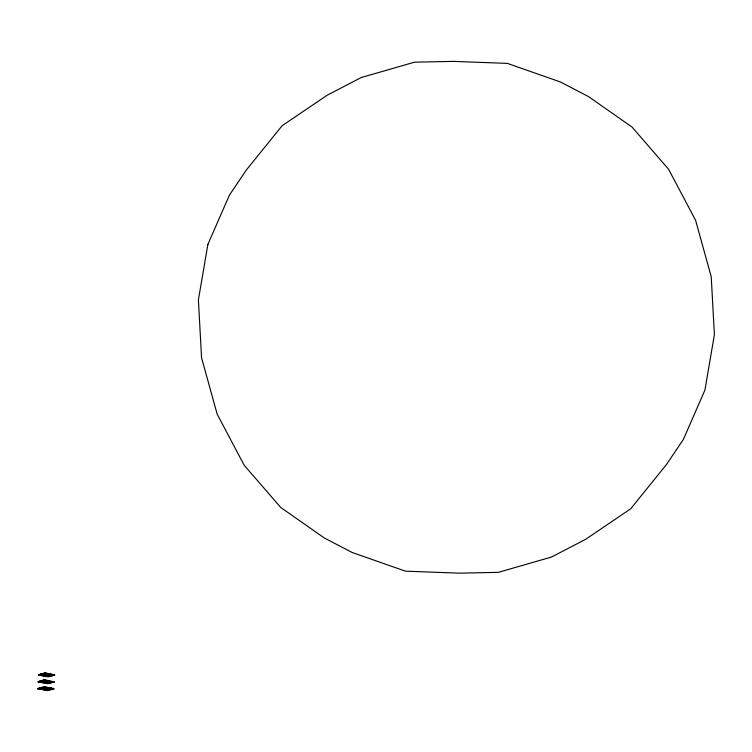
<?xml version="1.0" encoding="UTF-8"?>
<svg xmlns="http://www.w3.org/2000/svg" width="752" height="752" viewBox="0 0 752 752"><rect width="100%" height="100%" fill="white"/><g stroke="black" fill="none" stroke-linecap="round" stroke-linejoin="round"><path stroke-width="1.13" d="M44.171 687.084L53.965 688.757L47.395 690.157L37.609 688.653L47.367 690.618L53.89 688.954L49.566 688.127M44.227 686.971L37.656 688.747L40.42 688.08L42.234 688.447M40.514 674.967L42.45 675.268M45.769 675.681L43.55 675.653L45.797 675.221L42.544 674.403L44.556 673.971L42.526 674.074L43.597 674.318M39.828 688.193C47.357 689.725 34.573 689.086 41.98 688.277M41.717 688.202C47.291 687.807 38.474 687.319 44.03 688.296M42.732 689.208L44.058 689.593M47.902 689.988L45.59 689.894L46.821 689.669M44.706 688.7L46.981 688.917L42.695 688.804L44.913 688.832M39.123 674.553L45.101 673.031L54.003 674.751L48.034 676.274M42.77 673.895L38.38 674.92L44.97 672.89L54.727 675.014L48.137 676.875L38.418 675.005L48.166 676.415L54.661 675.211L51.418 674.591M44.716 679.902L38.737 681.425L47.649 683.136L53.618 681.613M43.466 680.494L37.995 681.791L44.584 679.761L54.341 681.923L47.752 683.747L38.032 681.876L47.78 683.286L54.276 682.083L49.952 681.256M38.324 688.296L44.33 686.764L53.27 688.484L47.263 690.016M40.523 681.688L42.46 681.998L40.147 681.378L43.785 681.66M50.055 681.857C52.49 680.786 53.505 682.553 49.98 682.092M46.126 673.839C46.342 673.811 44.594 673.078 44.697 674.168M44.171 674.788L44.819 674.619L43.729 674.309M44.114 674.901L43.484 675.127L45.487 675.493M49.021 674.854C44.312 673.04 52.856 674.431 48.457 674.384M48.993 674.958L48.363 675.193L50.675 675.287L47.357 674.591L48.589 674.375M50.638 674.948L52.602 674.798L50.328 674.582L52.574 675.249L50.76 675.343M45.421 681.744L47.273 681.462L45.054 681.434L47.244 681.923L46.004 682.562L48.288 683.117L45.957 682.957L47.197 682.797M49.228 689.65L49.876 689.481L49.369 689.236M43.729 681.773L45.411 682.092L43.362 682.13L44.415 681.425L42.14 680.936L43.945 680.786L44.462 681.03L42.215 681.462M46.709 682.214L45.543 682.139M46.633 682.337L48.316 682.656L47.066 682.816M49.322 682.778L49.98 682.421M49.406 675.898L50.628 675.681M41.069 681.669L42.366 681.406M46.69 689.687C50.337 689.293 42.798 689.114 47.122 689.697M47.583 675.926L48.673 676.245L46.342 676.086L48.701 675.785L46.389 675.691L47.451 675.945M50.722 688.672L51.813 688.992L49.472 688.832L51.55 688.343L49.5 688.371L50.591 688.691M47.743 681.688L46.953 681.397L49.294 681.039L47.038 680.88L49.275 681.491M48.391 688.183L46.652 687.751L48.908 687.901L46.568 688.268L47.085 688.512M47.103 673.764L49.256 674.177M45.252 687.29L47.414 687.704M45.27 682.421L43.071 682.459M207.9 244.372L198.396 299.86L201.564 357.792L217.187 414.211L244.203 465.272L280.769 507.506L324.394 538.018L352.227 552.513L405.441 571.163L459.594 573.165L498.313 572.357L551.517 557.035L585.564 539.372L630.693 508.794L666.479 464.51L683.361 439.45L704.897 390.175L714.4 334.687L711.232 276.755L695.609 220.336L668.594 169.266L632.028 127.041L588.402 96.529L560.569 82.034L507.356 63.384L453.202 61.382L414.484 62.19L361.28 77.512L327.233 95.175L282.103 125.753L246.318 170.037L229.435 195.097L207.9 244.372M40.599 674.45L42.873 674.666L40.599 674.45M45.496 674.506L47.771 674.723L45.496 674.506M44.114 680.325L46.389 680.541L44.114 680.325M48.015 681.942L50.29 682.158L48.015 681.942M43.729 687.196L46.004 687.413L43.729 687.196M44.725 688.24L47 688.456L44.725 688.24M47.63 688.804L49.905 689.02L47.63 688.804"/></g></svg>
